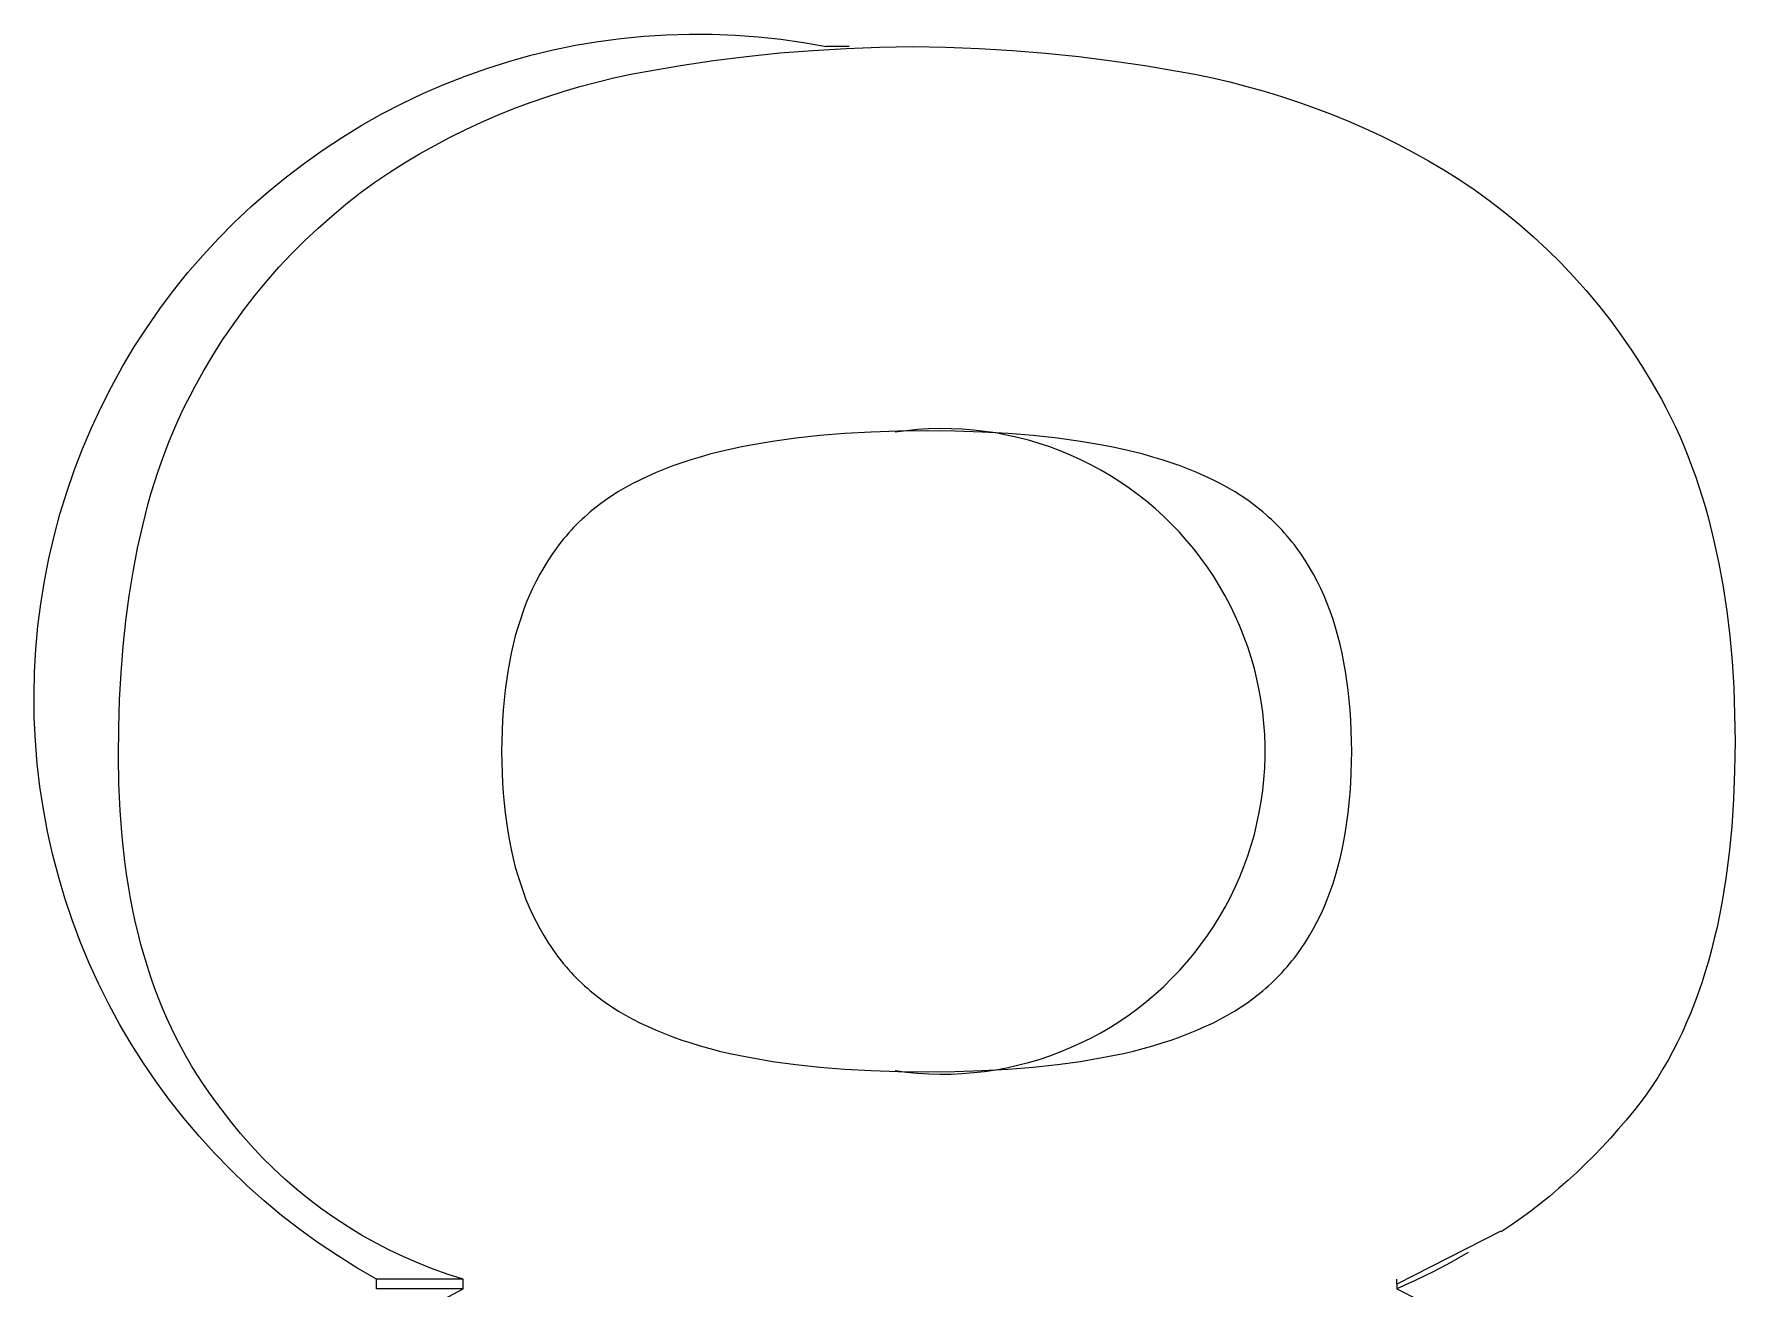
# Model space of a CAD drawing. Header units: millimetres. Extents: x -1421 to 3505, y -683 to 2759.
# Drawn here: x 2045.708 to 2046.888, y 2342.929 to 2343.799 of the extents above; entities that cross this region are included whole.
import ezdxf

# ---------------------------------------------------------------- set-up
doc = ezdxf.new("R2010")
doc.units = ezdxf.units.MM
doc.header["$MEASUREMENT"] = 0
doc.layers.add('Utwórz2D linie widoczne', color=7, linetype='Continuous', true_color=0x000000)

msp = doc.modelspace()

# ---------------------------------------------------------------- linework, layer by layer
at = {"layer": 'Utwórz2D linie widoczne'}
for p, q in [((2046.068, 2343.7881), (2046.0836, 2343.7913)), ((2046.0836, 2343.7913), (2046.0993, 2343.7939)), ((2046.0993, 2343.7939), (2046.115, 2343.7961)), ((2046.115, 2343.7961), (2046.1309, 2343.7976)), ((2046.1309, 2343.7976), (2046.1467, 2343.7986)), ((2046.1467, 2343.7986), (2046.1626, 2343.7991)), ((2046.1626, 2343.7991), (2046.1785, 2343.799)), ((2046.1785, 2343.799), (2046.1944, 2343.7984)), ((2046.1944, 2343.7984), (2046.2103, 2343.7972)), ((2046.2103, 2343.7972), (2046.2261, 2343.7955)), ((2046.2261, 2343.7955), (2046.2418, 2343.7933)), ((2046.2418, 2343.7933), (2046.2575, 2343.7905)), ((2046.2735, 2343.7905), (2046.2575, 2343.7905)), ((2046.2714, 2343.7892), (2046.2945, 2343.7901)), ((2046.2945, 2343.7901), (2046.3176, 2343.7905)), ((2046.3176, 2343.7905), (2046.3407, 2343.79)), ((2046.3407, 2343.79), (2046.3637, 2343.7891)), ((2046.0221, 2343.7753), (2046.0372, 2343.7801)), ((2046.0372, 2343.7801), (2046.0526, 2343.7844)), ((2046.0526, 2343.7844), (2046.068, 2343.7881)), ((2046.1565, 2343.7773), (2046.1793, 2343.7807)), ((2046.1793, 2343.7807), (2046.2023, 2343.7836)), ((2046.2023, 2343.7836), (2046.2253, 2343.786)), ((2046.2253, 2343.786), (2046.2483, 2343.7878)), ((2046.2483, 2343.7878), (2046.2714, 2343.7892)), ((2046.3637, 2343.7891), (2046.3868, 2343.7877)), ((2046.3868, 2343.7877), (2046.4098, 2343.7859)), ((2046.4098, 2343.7859), (2046.4328, 2343.7835)), ((2046.4328, 2343.7835), (2046.4557, 2343.7806)), ((2046.4557, 2343.7806), (2046.4786, 2343.7772)), ((2045.9923, 2343.7642), (2046.0071, 2343.77)), ((2046.0071, 2343.77), (2046.0221, 2343.7753)), ((2046.0867, 2343.7627), (2046.0984, 2343.7658)), ((2046.0984, 2343.7658), (2046.1101, 2343.7687)), ((2046.1101, 2343.7687), (2046.1219, 2343.7712)), ((2046.1219, 2343.7712), (2046.1337, 2343.7734)), ((2046.1337, 2343.7734), (2046.1565, 2343.7773)), ((2046.4786, 2343.7772), (2046.5013, 2343.7734)), ((2046.5013, 2343.7734), (2046.5134, 2343.7712)), ((2046.5134, 2343.7712), (2046.5256, 2343.7687)), ((2046.5256, 2343.7687), (2046.5376, 2343.7659)), ((2046.5376, 2343.7659), (2046.5496, 2343.7628)), ((2045.9633, 2343.751), (2045.9777, 2343.7578)), ((2045.9777, 2343.7578), (2045.9923, 2343.7642)), ((2046.0521, 2343.7516), (2046.0636, 2343.7556)), ((2046.0636, 2343.7556), (2046.0751, 2343.7593)), ((2046.0751, 2343.7593), (2046.0867, 2343.7627)), ((2046.5496, 2343.7628), (2046.5616, 2343.7595)), ((2046.5616, 2343.7595), (2046.5735, 2343.7559)), ((2046.5735, 2343.7559), (2046.5853, 2343.7519)), ((2045.9354, 2343.7359), (2045.9492, 2343.7437)), ((2045.9492, 2343.7437), (2045.9633, 2343.751)), ((2046.0184, 2343.738), (2046.0295, 2343.7428)), ((2046.0295, 2343.7428), (2046.0408, 2343.7474)), ((2046.0408, 2343.7474), (2046.0521, 2343.7516)), ((2046.5853, 2343.7519), (2046.597, 2343.7478)), ((2046.597, 2343.7478), (2046.6086, 2343.7433)), ((2046.6086, 2343.7433), (2046.6201, 2343.7386)), ((2045.9218, 2343.7276), (2045.9354, 2343.7359)), ((2045.9966, 2343.7275), (2046.0074, 2343.7329)), ((2046.0074, 2343.7329), (2046.0184, 2343.738)), ((2046.6201, 2343.7386), (2046.6315, 2343.7336)), ((2046.6315, 2343.7336), (2046.6427, 2343.7284)), ((2045.8955, 2343.7096), (2045.9085, 2343.7188)), ((2045.9085, 2343.7188), (2045.9218, 2343.7276)), ((2045.9754, 2343.716), (2045.9859, 2343.7219)), ((2045.9859, 2343.7219), (2045.9966, 2343.7275)), ((2046.6427, 2343.7284), (2046.6538, 2343.7229)), ((2046.6538, 2343.7229), (2046.6648, 2343.7171)), ((2045.8829, 2343.7), (2045.8955, 2343.7096)), ((2045.9548, 2343.7034), (2045.965, 2343.7098)), ((2045.965, 2343.7098), (2045.9754, 2343.716)), ((2046.6648, 2343.7171), (2046.6756, 2343.7111)), ((2046.6756, 2343.7111), (2046.6863, 2343.7049)), ((2045.8706, 2343.6899), (2045.8829, 2343.7)), ((2045.9342, 2343.6889), (2045.9444, 2343.6963)), ((2045.9444, 2343.6963), (2045.9548, 2343.7034)), ((2046.6863, 2343.7049), (2046.6972, 2343.698)), ((2046.6972, 2343.698), (2046.7079, 2343.6908)), ((2045.8586, 2343.6794), (2045.8706, 2343.6899)), ((2045.9242, 2343.681), (2045.9342, 2343.6889)), ((2046.7079, 2343.6908), (2046.7184, 2343.6832)), ((2046.7184, 2343.6832), (2046.7286, 2343.6753)), ((2045.847, 2343.6686), (2045.8586, 2343.6794)), ((2045.9049, 2343.6645), (2045.9144, 2343.6729)), ((2045.9144, 2343.6729), (2045.9242, 2343.681)), ((2046.7286, 2343.6753), (2046.7387, 2343.667)), ((2045.8358, 2343.6573), (2045.847, 2343.6686)), ((2045.8956, 2343.6557), (2045.9049, 2343.6645)), ((2046.7387, 2343.667), (2046.7485, 2343.6584)), ((2045.825, 2343.6456), (2045.8358, 2343.6573)), ((2045.8865, 2343.6467), (2045.8956, 2343.6557)), ((2046.7485, 2343.6584), (2046.758, 2343.6496)), ((2046.758, 2343.6496), (2046.7673, 2343.6404)), ((2045.8146, 2343.6336), (2045.825, 2343.6456)), ((2045.8693, 2343.6277), (2045.8778, 2343.6373)), ((2045.8778, 2343.6373), (2045.8865, 2343.6467)), ((2046.7673, 2343.6404), (2046.7763, 2343.6309)), ((2045.8047, 2343.6212), (2045.8146, 2343.6336)), ((2045.8612, 2343.6179), (2045.8693, 2343.6277)), ((2046.7763, 2343.6309), (2046.785, 2343.6212)), ((2045.7951, 2343.6084), (2045.8047, 2343.6212)), ((2045.8534, 2343.6078), (2045.8612, 2343.6179)), ((2046.785, 2343.6212), (2046.7933, 2343.6112)), ((2045.786, 2343.5954), (2045.7951, 2343.6084)), ((2045.8459, 2343.5975), (2045.8534, 2343.6078)), ((2046.7933, 2343.6112), (2046.8014, 2343.601)), ((2046.8014, 2343.601), (2046.8091, 2343.5905)), ((2045.7774, 2343.5821), (2045.786, 2343.5954)), ((2045.8387, 2343.5869), (2045.8459, 2343.5975)), ((2046.8091, 2343.5905), (2046.8165, 2343.5799)), ((2045.7692, 2343.5684), (2045.7774, 2343.5821)), ((2045.8319, 2343.5762), (2045.8387, 2343.5869)), ((2046.8165, 2343.5799), (2046.8235, 2343.5691)), ((2045.7615, 2343.5545), (2045.7692, 2343.5684)), ((2045.8194, 2343.5543), (2045.8255, 2343.5653)), ((2045.8255, 2343.5653), (2045.8319, 2343.5762)), ((2046.8235, 2343.5691), (2046.8301, 2343.558)), ((2045.7543, 2343.5403), (2045.7615, 2343.5545)), ((2045.8161, 2343.5482), (2045.8194, 2343.5543)), ((2046.8301, 2343.558), (2046.8372, 2343.5459)), ((2045.8099, 2343.5358), (2045.813, 2343.5421)), ((2045.813, 2343.5421), (2045.8161, 2343.5482)), ((2046.8372, 2343.5459), (2046.8405, 2343.5396)), ((2045.7476, 2343.5259), (2045.7543, 2343.5403)), ((2045.807, 2343.5293), (2045.8099, 2343.5358)), ((2046.8405, 2343.5396), (2046.8438, 2343.5332)), ((2046.8438, 2343.5332), (2046.8469, 2343.5267)), ((2045.7414, 2343.5113), (2045.7476, 2343.5259)), ((2045.8014, 2343.5161), (2045.8041, 2343.5228)), ((2045.8041, 2343.5228), (2045.807, 2343.5293)), ((2046.2364, 2343.5188), (2046.2204, 2343.5166)), ((2046.2532, 2343.5206), (2046.2364, 2343.5188)), ((2046.2706, 2343.522), (2046.2532, 2343.5206)), ((2046.2887, 2343.523), (2046.2706, 2343.522)), ((2046.3076, 2343.5236), (2046.2887, 2343.523)), ((2046.3132, 2343.524), (2046.3055, 2343.523)), ((2046.3272, 2343.5238), (2046.3076, 2343.5236)), ((2046.321, 2343.5247), (2046.3132, 2343.524)), ((2046.3287, 2343.5252), (2046.321, 2343.5247)), ((2046.3468, 2343.5236), (2046.3272, 2343.5238)), ((2046.3365, 2343.5254), (2046.3287, 2343.5252)), ((2046.3443, 2343.5253), (2046.3365, 2343.5254)), ((2046.352, 2343.525), (2046.3443, 2343.5253)), ((2046.3657, 2343.523), (2046.3468, 2343.5236)), ((2046.3598, 2343.5244), (2046.352, 2343.525)), ((2046.3675, 2343.5235), (2046.3598, 2343.5244)), ((2046.3838, 2343.522), (2046.3657, 2343.523)), ((2046.3752, 2343.5224), (2046.3675, 2343.5235)), ((2046.3828, 2343.5209), (2046.3752, 2343.5224)), ((2046.3904, 2343.5193), (2046.3828, 2343.5209)), ((2046.4012, 2343.5206), (2046.3838, 2343.522)), ((2046.3979, 2343.5173), (2046.3904, 2343.5193)), ((2046.418, 2343.5188), (2046.4012, 2343.5206)), ((2046.434, 2343.5166), (2046.418, 2343.5188)), ((2046.8469, 2343.5267), (2046.8499, 2343.5201)), ((2046.8499, 2343.5201), (2046.8528, 2343.5134)), ((2045.7357, 2343.4964), (2045.7414, 2343.5113)), ((2045.7962, 2343.5024), (2045.7987, 2343.5093)), ((2045.7987, 2343.5093), (2045.8014, 2343.5161)), ((2046.1768, 2343.5076), (2046.1701, 2343.5057)), ((2046.1836, 2343.5093), (2046.1768, 2343.5076)), ((2046.1906, 2343.511), (2046.1836, 2343.5093)), ((2046.1978, 2343.5125), (2046.1906, 2343.511)), ((2046.2052, 2343.514), (2046.1978, 2343.5125)), ((2046.2204, 2343.5166), (2046.2052, 2343.514)), ((2046.4054, 2343.5151), (2046.3979, 2343.5173)), ((2046.4127, 2343.5127), (2046.4054, 2343.5151)), ((2046.42, 2343.51), (2046.4127, 2343.5127)), ((2046.4272, 2343.507), (2046.42, 2343.51)), ((2046.4343, 2343.5038), (2046.4272, 2343.507)), ((2046.4492, 2343.514), (2046.434, 2343.5166)), ((2046.4566, 2343.5125), (2046.4492, 2343.514)), ((2046.4638, 2343.511), (2046.4566, 2343.5125)), ((2046.4708, 2343.5093), (2046.4638, 2343.511)), ((2046.4776, 2343.5076), (2046.4708, 2343.5093)), ((2046.4843, 2343.5057), (2046.4776, 2343.5076)), ((2046.8528, 2343.5134), (2046.8556, 2343.5065)), ((2046.8556, 2343.5065), (2046.8582, 2343.4996)), ((2045.7305, 2343.4814), (2045.7357, 2343.4964)), ((2045.7914, 2343.4881), (2045.7938, 2343.4953)), ((2045.7938, 2343.4953), (2045.7962, 2343.5024)), ((2046.1395, 2343.495), (2046.134, 2343.4925)), ((2046.1453, 2343.4973), (2046.1395, 2343.495)), ((2046.1512, 2343.4996), (2046.1453, 2343.4973)), ((2046.1573, 2343.5017), (2046.1512, 2343.4996)), ((2046.1636, 2343.5038), (2046.1573, 2343.5017)), ((2046.1701, 2343.5057), (2046.1636, 2343.5038)), ((2046.4412, 2343.5003), (2046.4343, 2343.5038)), ((2046.4481, 2343.4967), (2046.4412, 2343.5003)), ((2046.4548, 2343.4927), (2046.4481, 2343.4967)), ((2046.4908, 2343.5038), (2046.4843, 2343.5057)), ((2046.497, 2343.5017), (2046.4908, 2343.5038)), ((2046.5032, 2343.4996), (2046.497, 2343.5017)), ((2046.5091, 2343.4973), (2046.5032, 2343.4996)), ((2046.5148, 2343.495), (2046.5091, 2343.4973)), ((2046.5204, 2343.4925), (2046.5148, 2343.495)), ((2046.8582, 2343.4996), (2046.8608, 2343.4925)), ((2045.7892, 2343.4808), (2045.7914, 2343.4881)), ((2046.1183, 2343.4846), (2046.1135, 2343.4817)), ((2046.1234, 2343.4873), (2046.1183, 2343.4846)), ((2046.1286, 2343.49), (2046.1234, 2343.4873)), ((2046.134, 2343.4925), (2046.1286, 2343.49)), ((2046.4613, 2343.4886), (2046.4548, 2343.4927)), ((2046.4678, 2343.4842), (2046.4613, 2343.4886)), ((2046.474, 2343.4796), (2046.4678, 2343.4842)), ((2046.5258, 2343.49), (2046.5204, 2343.4925)), ((2046.531, 2343.4873), (2046.5258, 2343.49)), ((2046.5361, 2343.4846), (2046.531, 2343.4873)), ((2046.5409, 2343.4817), (2046.5361, 2343.4846)), ((2046.8608, 2343.4925), (2046.8632, 2343.4853)), ((2046.8632, 2343.4853), (2046.8656, 2343.478)), ((2045.7258, 2343.4662), (2045.7305, 2343.4814)), ((2045.7832, 2343.4582), (2045.7871, 2343.4734)), ((2045.7871, 2343.4734), (2045.7892, 2343.4808)), ((2046.0979, 2343.471), (2046.0958, 2343.4693)), ((2046.1, 2343.4726), (2046.0979, 2343.471)), ((2046.1043, 2343.4757), (2046.1, 2343.4726)), ((2046.1088, 2343.4788), (2046.1043, 2343.4757)), ((2046.1135, 2343.4817), (2046.1088, 2343.4788)), ((2046.4801, 2343.4748), (2046.474, 2343.4796)), ((2046.486, 2343.4698), (2046.4801, 2343.4748)), ((2046.5456, 2343.4788), (2046.5409, 2343.4817)), ((2046.5501, 2343.4757), (2046.5456, 2343.4788)), ((2046.5544, 2343.4726), (2046.5501, 2343.4757)), ((2046.5565, 2343.471), (2046.5544, 2343.4726)), ((2046.5586, 2343.4693), (2046.5565, 2343.471)), ((2046.8656, 2343.478), (2046.8678, 2343.4706)), ((2046.8678, 2343.4706), (2046.8699, 2343.4631)), ((2045.7217, 2343.4508), (2045.7258, 2343.4662)), ((2046.086, 2343.4605), (2046.0841, 2343.4587)), ((2046.0879, 2343.4624), (2046.086, 2343.4605)), ((2046.0898, 2343.4641), (2046.0879, 2343.4624)), ((2046.0918, 2343.4659), (2046.0898, 2343.4641)), ((2046.0938, 2343.4676), (2046.0918, 2343.4659)), ((2046.0958, 2343.4693), (2046.0938, 2343.4676)), ((2046.4918, 2343.4645), (2046.486, 2343.4698)), ((2046.4973, 2343.4591), (2046.4918, 2343.4645)), ((2046.5027, 2343.4535), (2046.4973, 2343.4591)), ((2046.5606, 2343.4676), (2046.5586, 2343.4693)), ((2046.5626, 2343.4659), (2046.5606, 2343.4676)), ((2046.5646, 2343.4641), (2046.5626, 2343.4659)), ((2046.5665, 2343.4624), (2046.5646, 2343.4641)), ((2046.5684, 2343.4605), (2046.5665, 2343.4624)), ((2046.5703, 2343.4587), (2046.5684, 2343.4605)), ((2046.8699, 2343.4631), (2046.8737, 2343.4477)), ((2045.7181, 2343.4354), (2045.7217, 2343.4508)), ((2045.7796, 2343.4424), (2045.7832, 2343.4582)), ((2046.0753, 2343.4489), (2046.0736, 2343.4468)), ((2046.077, 2343.4509), (2046.0753, 2343.4489)), ((2046.0787, 2343.4529), (2046.077, 2343.4509)), ((2046.0805, 2343.4549), (2046.0787, 2343.4529)), ((2046.0823, 2343.4568), (2046.0805, 2343.4549)), ((2046.0841, 2343.4587), (2046.0823, 2343.4568)), ((2046.5079, 2343.4477), (2046.5027, 2343.4535)), ((2046.5129, 2343.4417), (2046.5079, 2343.4477)), ((2046.5721, 2343.4568), (2046.5703, 2343.4587)), ((2046.5739, 2343.4549), (2046.5721, 2343.4568)), ((2046.5757, 2343.4529), (2046.5739, 2343.4549)), ((2046.5775, 2343.4509), (2046.5757, 2343.4529)), ((2046.5792, 2343.4489), (2046.5775, 2343.4509)), ((2046.5808, 2343.4468), (2046.5792, 2343.4489)), ((2046.8737, 2343.4477), (2046.8771, 2343.4319)), ((2045.715, 2343.4197), (2045.7181, 2343.4354)), ((2045.7765, 2343.4261), (2045.7796, 2343.4424)), ((2046.0673, 2343.4383), (2046.0643, 2343.4338)), ((2046.0704, 2343.4426), (2046.0673, 2343.4383)), ((2046.072, 2343.4447), (2046.0704, 2343.4426)), ((2046.0736, 2343.4468), (2046.072, 2343.4447)), ((2046.5176, 2343.4356), (2046.5129, 2343.4417)), ((2046.5222, 2343.4293), (2046.5176, 2343.4356)), ((2046.5825, 2343.4447), (2046.5808, 2343.4468)), ((2046.5841, 2343.4426), (2046.5825, 2343.4447)), ((2046.5872, 2343.4383), (2046.5841, 2343.4426)), ((2046.5902, 2343.4338), (2046.5872, 2343.4383)), ((2045.7738, 2343.4094), (2045.7765, 2343.4261)), ((2046.0588, 2343.4244), (2046.0562, 2343.4195)), ((2046.0615, 2343.4292), (2046.0588, 2343.4244)), ((2046.0643, 2343.4338), (2046.0615, 2343.4292)), ((2046.5265, 2343.4228), (2046.5222, 2343.4293)), ((2046.593, 2343.4292), (2046.5902, 2343.4338)), ((2046.5957, 2343.4244), (2046.593, 2343.4292)), ((2046.5983, 2343.4195), (2046.5957, 2343.4244)), ((2046.8771, 2343.4319), (2046.8801, 2343.4156)), ((2045.7125, 2343.404), (2045.715, 2343.4197)), ((2046.0537, 2343.4145), (2046.0514, 2343.4094)), ((2046.0562, 2343.4195), (2046.0537, 2343.4145)), ((2046.5306, 2343.4162), (2046.5265, 2343.4228)), ((2046.5344, 2343.4095), (2046.5306, 2343.4162)), ((2046.6008, 2343.4145), (2046.5983, 2343.4195)), ((2046.6031, 2343.4094), (2046.6008, 2343.4145)), ((2046.8801, 2343.4156), (2046.8826, 2343.3988)), ((2045.7105, 2343.3883), (2045.7125, 2343.404)), ((2045.7715, 2343.3921), (2045.7738, 2343.4094)), ((2046.0492, 2343.4041), (2046.0472, 2343.3987)), ((2046.0514, 2343.4094), (2046.0492, 2343.4041)), ((2046.5381, 2343.4026), (2046.5344, 2343.4095)), ((2046.5415, 2343.3956), (2046.5381, 2343.4026)), ((2046.6053, 2343.4041), (2046.6031, 2343.4094)), ((2046.6074, 2343.3987), (2046.6053, 2343.4041)), ((2045.709, 2343.3724), (2045.7105, 2343.3883)), ((2045.7697, 2343.3743), (2045.7715, 2343.3921)), ((2046.0453, 2343.3931), (2046.0435, 2343.3874)), ((2046.0472, 2343.3987), (2046.0453, 2343.3931)), ((2046.5446, 2343.3885), (2046.5415, 2343.3956)), ((2046.5475, 2343.3813), (2046.5446, 2343.3885)), ((2046.6093, 2343.3931), (2046.6074, 2343.3987)), ((2046.6111, 2343.3874), (2046.6093, 2343.3931)), ((2046.8826, 2343.3988), (2046.8846, 2343.3816)), ((2046.0418, 2343.3816), (2046.0403, 2343.3756)), ((2046.0435, 2343.3874), (2046.0418, 2343.3816)), ((2046.5501, 2343.374), (2046.5475, 2343.3813)), ((2046.6127, 2343.3816), (2046.6111, 2343.3874)), ((2046.6143, 2343.3756), (2046.6127, 2343.3816)), ((2046.8846, 2343.3816), (2046.8862, 2343.364)), ((2045.7081, 2343.3566), (2045.709, 2343.3724)), ((2045.7682, 2343.356), (2045.7697, 2343.3743)), ((2046.0389, 2343.3696), (2046.0377, 2343.3633)), ((2046.0403, 2343.3756), (2046.0389, 2343.3696)), ((2046.5525, 2343.3666), (2046.5501, 2343.374)), ((2046.5547, 2343.3591), (2046.5525, 2343.3666)), ((2046.6157, 2343.3696), (2046.6143, 2343.3756)), ((2046.6169, 2343.3633), (2046.6157, 2343.3696)), ((2045.7078, 2343.3407), (2045.7081, 2343.3566)), ((2045.7672, 2343.3372), (2045.7682, 2343.356)), ((2046.0366, 2343.357), (2046.0356, 2343.3505)), ((2046.0377, 2343.3633), (2046.0366, 2343.357)), ((2046.5565, 2343.3516), (2046.5547, 2343.3591)), ((2046.618, 2343.357), (2046.6169, 2343.3633)), ((2046.619, 2343.3505), (2046.618, 2343.357)), ((2046.8862, 2343.364), (2046.8874, 2343.3459)), ((2046.0347, 2343.3439), (2046.034, 2343.3371)), ((2046.0356, 2343.3505), (2046.0347, 2343.3439)), ((2046.5581, 2343.344), (2046.5565, 2343.3516)), ((2046.5595, 2343.3364), (2046.5581, 2343.344)), ((2046.6199, 2343.3439), (2046.619, 2343.3505)), ((2046.6206, 2343.3371), (2046.6199, 2343.3439)), ((2046.8874, 2343.3459), (2046.888, 2343.3273)), ((2045.708, 2343.3248), (2045.7078, 2343.3407)), ((2045.7666, 2343.3179), (2045.7672, 2343.3372)), ((2046.0334, 2343.3302), (2046.0329, 2343.3232)), ((2046.034, 2343.3371), (2046.0334, 2343.3302)), ((2046.5605, 2343.3287), (2046.5595, 2343.3364)), ((2046.6212, 2343.3302), (2046.6206, 2343.3371)), ((2046.6217, 2343.3232), (2046.6212, 2343.3302)), ((2045.7087, 2343.3089), (2045.708, 2343.3248)), ((2045.7664, 2343.2981), (2045.7666, 2343.3179)), ((2046.0329, 2343.3232), (2046.0326, 2343.3161)), ((2046.5614, 2343.3209), (2046.5605, 2343.3287)), ((2046.5619, 2343.3132), (2046.5614, 2343.3209)), ((2046.622, 2343.3161), (2046.6217, 2343.3232)), ((2046.888, 2343.3273), (2046.8883, 2343.3083)), ((2045.71, 2343.293), (2045.7087, 2343.3089)), ((2046.0324, 2343.3088), (2046.0323, 2343.3014)), ((2046.0326, 2343.3161), (2046.0324, 2343.3088)), ((2046.5622, 2343.3054), (2046.5619, 2343.3132)), ((2046.5622, 2343.2977), (2046.5622, 2343.3054)), ((2046.6222, 2343.3088), (2046.622, 2343.3161)), ((2046.6223, 2343.3014), (2046.6222, 2343.3088)), ((2046.8883, 2343.3083), (2046.888, 2343.2881)), ((2045.7666, 2343.2791), (2045.7664, 2343.2981)), ((2046.0323, 2343.3014), (2046.0324, 2343.294)), ((2046.0324, 2343.294), (2046.0326, 2343.2867)), ((2046.5619, 2343.2899), (2046.5622, 2343.2977)), ((2046.622, 2343.2867), (2046.6222, 2343.294)), ((2046.6222, 2343.294), (2046.6223, 2343.3014)), ((2045.7119, 2343.2772), (2045.71, 2343.293)), ((2046.0326, 2343.2867), (2046.0329, 2343.2796)), ((2046.5605, 2343.2744), (2046.5614, 2343.2821)), ((2046.5614, 2343.2821), (2046.5619, 2343.2899)), ((2046.6217, 2343.2796), (2046.622, 2343.2867)), ((2046.888, 2343.2881), (2046.8872, 2343.2685)), ((2045.7143, 2343.2615), (2045.7119, 2343.2772)), ((2045.7675, 2343.2606), (2045.7666, 2343.2791)), ((2046.0329, 2343.2796), (2046.0334, 2343.2726)), ((2046.0334, 2343.2726), (2046.034, 2343.2657)), ((2046.5595, 2343.2667), (2046.5605, 2343.2744)), ((2046.6206, 2343.2657), (2046.6212, 2343.2726)), ((2046.6212, 2343.2726), (2046.6217, 2343.2796)), ((2045.7172, 2343.2459), (2045.7143, 2343.2615)), ((2045.7689, 2343.2426), (2045.7675, 2343.2606)), ((2046.034, 2343.2657), (2046.0347, 2343.259)), ((2046.0347, 2343.259), (2046.0356, 2343.2524)), ((2046.5565, 2343.2515), (2046.5581, 2343.2591)), ((2046.5581, 2343.2591), (2046.5595, 2343.2667)), ((2046.619, 2343.2524), (2046.6199, 2343.259)), ((2046.6199, 2343.259), (2046.6206, 2343.2657)), ((2046.8872, 2343.2685), (2046.886, 2343.2495)), ((2046.0356, 2343.2524), (2046.0366, 2343.2459)), ((2046.5547, 2343.2439), (2046.5565, 2343.2515)), ((2046.618, 2343.2459), (2046.619, 2343.2524)), ((2046.886, 2343.2495), (2046.8842, 2343.2312)), ((2045.7207, 2343.2304), (2045.7172, 2343.2459)), ((2045.7708, 2343.2251), (2045.7689, 2343.2426)), ((2046.0366, 2343.2459), (2046.0377, 2343.2396)), ((2046.0377, 2343.2396), (2046.0389, 2343.2334)), ((2046.5501, 2343.2291), (2046.5525, 2343.2365)), ((2046.5525, 2343.2365), (2046.5547, 2343.2439)), ((2046.6157, 2343.2334), (2046.6169, 2343.2396)), ((2046.6169, 2343.2396), (2046.618, 2343.2459)), ((2045.7247, 2343.215), (2045.7207, 2343.2304)), ((2045.772, 2343.2165), (2045.7708, 2343.2251)), ((2046.0389, 2343.2334), (2046.0403, 2343.2273)), ((2046.0403, 2343.2273), (2046.0418, 2343.2213)), ((2046.5475, 2343.2218), (2046.5501, 2343.2291)), ((2046.6127, 2343.2213), (2046.6143, 2343.2273)), ((2046.6143, 2343.2273), (2046.6157, 2343.2334)), ((2046.8842, 2343.2312), (2046.8819, 2343.2134)), ((2045.7292, 2343.1997), (2045.7247, 2343.215)), ((2045.7733, 2343.208), (2045.772, 2343.2165)), ((2046.0418, 2343.2213), (2046.0435, 2343.2155)), ((2046.0435, 2343.2155), (2046.0453, 2343.2099)), ((2046.5415, 2343.2074), (2046.5446, 2343.2145)), ((2046.5446, 2343.2145), (2046.5475, 2343.2218)), ((2046.6093, 2343.2099), (2046.6111, 2343.2155)), ((2046.6111, 2343.2155), (2046.6127, 2343.2213)), ((2046.8819, 2343.2134), (2046.8791, 2343.1963)), ((2045.7343, 2343.1846), (2045.7292, 2343.1997)), ((2045.7748, 2343.1997), (2045.7733, 2343.208)), ((2045.7764, 2343.1915), (2045.7748, 2343.1997)), ((2046.0453, 2343.2099), (2046.0472, 2343.2043)), ((2046.0472, 2343.2043), (2046.0492, 2343.1989)), ((2046.5344, 2343.1936), (2046.5381, 2343.2005)), ((2046.5381, 2343.2005), (2046.5415, 2343.2074)), ((2046.6053, 2343.1989), (2046.6074, 2343.2043)), ((2046.6074, 2343.2043), (2046.6093, 2343.2099)), ((2045.7781, 2343.1835), (2045.7764, 2343.1915)), ((2046.0492, 2343.1989), (2046.0514, 2343.1936)), ((2046.0514, 2343.1936), (2046.0537, 2343.1885)), ((2046.0537, 2343.1885), (2046.0562, 2343.1835)), ((2046.5306, 2343.1868), (2046.5344, 2343.1936)), ((2046.5983, 2343.1835), (2046.6008, 2343.1885)), ((2046.6008, 2343.1885), (2046.6031, 2343.1936)), ((2046.6031, 2343.1936), (2046.6053, 2343.1989)), ((2046.8775, 2343.1879), (2046.8758, 2343.1797)), ((2046.8791, 2343.1963), (2046.8775, 2343.1879)), ((2045.7398, 2343.1697), (2045.7343, 2343.1846)), ((2045.78, 2343.1755), (2045.7781, 2343.1835)), ((2045.782, 2343.1677), (2045.78, 2343.1755)), ((2046.0562, 2343.1835), (2046.0588, 2343.1786)), ((2046.0588, 2343.1786), (2046.0615, 2343.1739)), ((2046.5222, 2343.1738), (2046.5265, 2343.1802)), ((2046.5265, 2343.1802), (2046.5306, 2343.1868)), ((2046.593, 2343.1739), (2046.5957, 2343.1786)), ((2046.5957, 2343.1786), (2046.5983, 2343.1835)), ((2046.8758, 2343.1797), (2046.8739, 2343.1717)), ((2045.7459, 2343.1551), (2045.7398, 2343.1697)), ((2045.7842, 2343.16), (2045.782, 2343.1677)), ((2046.0615, 2343.1739), (2046.0643, 2343.1693)), ((2046.0643, 2343.1693), (2046.0673, 2343.1648)), ((2046.0673, 2343.1648), (2046.0704, 2343.1605)), ((2046.5129, 2343.1613), (2046.5176, 2343.1675)), ((2046.5176, 2343.1675), (2046.5222, 2343.1738)), ((2046.5841, 2343.1605), (2046.5872, 2343.1648)), ((2046.5872, 2343.1648), (2046.5902, 2343.1693)), ((2046.5902, 2343.1693), (2046.593, 2343.1739)), ((2046.8719, 2343.1638), (2046.8698, 2343.1561)), ((2046.8739, 2343.1717), (2046.8719, 2343.1638)), ((2045.7525, 2343.1406), (2045.7459, 2343.1551)), ((2045.7865, 2343.1524), (2045.7842, 2343.16)), ((2045.7889, 2343.145), (2045.7865, 2343.1524)), ((2046.0704, 2343.1605), (2046.072, 2343.1583)), ((2046.072, 2343.1583), (2046.0736, 2343.1563)), ((2046.0736, 2343.1563), (2046.0753, 2343.1542)), ((2046.0753, 2343.1542), (2046.077, 2343.1522)), ((2046.077, 2343.1522), (2046.0787, 2343.1502)), ((2046.5027, 2343.1496), (2046.5079, 2343.1554)), ((2046.5079, 2343.1554), (2046.5129, 2343.1613)), ((2046.5757, 2343.1502), (2046.5775, 2343.1522)), ((2046.5775, 2343.1522), (2046.5792, 2343.1542)), ((2046.5792, 2343.1542), (2046.5808, 2343.1563)), ((2046.5808, 2343.1563), (2046.5825, 2343.1583)), ((2046.5825, 2343.1583), (2046.5841, 2343.1605)), ((2046.8698, 2343.1561), (2046.8676, 2343.1486)), ((2045.7596, 2343.1263), (2045.7525, 2343.1406)), ((2045.7915, 2343.1376), (2045.7889, 2343.145)), ((2046.0787, 2343.1502), (2046.0805, 2343.1482)), ((2046.0805, 2343.1482), (2046.0823, 2343.1463)), ((2046.0823, 2343.1463), (2046.0841, 2343.1444)), ((2046.0841, 2343.1444), (2046.086, 2343.1426)), ((2046.086, 2343.1426), (2046.0879, 2343.1408)), ((2046.0879, 2343.1408), (2046.0898, 2343.139)), ((2046.4918, 2343.1385), (2046.4973, 2343.144)), ((2046.4973, 2343.144), (2046.5027, 2343.1496)), ((2046.5646, 2343.139), (2046.5665, 2343.1408)), ((2046.5665, 2343.1408), (2046.5684, 2343.1426)), ((2046.5684, 2343.1426), (2046.5703, 2343.1444)), ((2046.5703, 2343.1444), (2046.5721, 2343.1463)), ((2046.5721, 2343.1463), (2046.5739, 2343.1482)), ((2046.5739, 2343.1482), (2046.5757, 2343.1502)), ((2046.8652, 2343.1411), (2046.8628, 2343.1339)), ((2046.8676, 2343.1486), (2046.8652, 2343.1411)), ((2045.7942, 2343.1304), (2045.7915, 2343.1376)), ((2045.797, 2343.1234), (2045.7942, 2343.1304)), ((2046.0898, 2343.139), (2046.0918, 2343.1372)), ((2046.0918, 2343.1372), (2046.0938, 2343.1355)), ((2046.0938, 2343.1355), (2046.0958, 2343.1338)), ((2046.0958, 2343.1338), (2046.0979, 2343.1322)), ((2046.0979, 2343.1322), (2046.1, 2343.1305)), ((2046.1, 2343.1305), (2046.1021, 2343.1289)), ((2046.1021, 2343.1289), (2046.1043, 2343.1274)), ((2046.474, 2343.1235), (2046.4801, 2343.1283)), ((2046.4801, 2343.1283), (2046.486, 2343.1333)), ((2046.486, 2343.1333), (2046.4918, 2343.1385)), ((2046.5501, 2343.1274), (2046.5523, 2343.1289)), ((2046.5523, 2343.1289), (2046.5565, 2343.1322)), ((2046.5565, 2343.1322), (2046.5586, 2343.1338)), ((2046.5586, 2343.1338), (2046.5606, 2343.1355)), ((2046.5606, 2343.1355), (2046.5626, 2343.1372)), ((2046.5626, 2343.1372), (2046.5646, 2343.139)), ((2046.8628, 2343.1339), (2046.8601, 2343.1268)), ((2045.7672, 2343.1124), (2045.7596, 2343.1263)), ((2045.8, 2343.1164), (2045.797, 2343.1234)), ((2045.8032, 2343.1096), (2045.8, 2343.1164)), ((2046.1043, 2343.1274), (2046.1088, 2343.1243)), ((2046.1088, 2343.1243), (2046.1135, 2343.1214)), ((2046.1135, 2343.1214), (2046.1183, 2343.1185)), ((2046.1183, 2343.1185), (2046.1234, 2343.1158)), ((2046.4613, 2343.1145), (2046.4678, 2343.1189)), ((2046.4678, 2343.1189), (2046.474, 2343.1235)), ((2046.531, 2343.1158), (2046.5361, 2343.1185)), ((2046.5361, 2343.1185), (2046.5409, 2343.1214)), ((2046.5409, 2343.1214), (2046.5456, 2343.1243)), ((2046.5456, 2343.1243), (2046.5501, 2343.1274)), ((2046.8574, 2343.1198), (2046.8545, 2343.113)), ((2046.8601, 2343.1268), (2046.8574, 2343.1198)), ((2045.7752, 2343.0986), (2045.7672, 2343.1124)), ((2045.8064, 2343.1029), (2045.8032, 2343.1096)), ((2046.1234, 2343.1158), (2046.1286, 2343.1131)), ((2046.1286, 2343.1131), (2046.134, 2343.1106)), ((2046.134, 2343.1106), (2046.1395, 2343.1081)), ((2046.1395, 2343.1081), (2046.1453, 2343.1058)), ((2046.1453, 2343.1058), (2046.1512, 2343.1035)), ((2046.4412, 2343.1027), (2046.4481, 2343.1064)), ((2046.4481, 2343.1064), (2046.4548, 2343.1103)), ((2046.4548, 2343.1103), (2046.4613, 2343.1145)), ((2046.5032, 2343.1035), (2046.5091, 2343.1058)), ((2046.5091, 2343.1058), (2046.5148, 2343.1081)), ((2046.5148, 2343.1081), (2046.5204, 2343.1106)), ((2046.5204, 2343.1106), (2046.5258, 2343.1131)), ((2046.5258, 2343.1131), (2046.531, 2343.1158)), ((2046.8516, 2343.1064), (2046.8484, 2343.0999)), ((2046.8545, 2343.113), (2046.8516, 2343.1064)), ((2045.7837, 2343.0852), (2045.7752, 2343.0986)), ((2045.8098, 2343.0963), (2045.8064, 2343.1029)), ((2045.8134, 2343.0898), (2045.8098, 2343.0963)), ((2046.1512, 2343.1035), (2046.1573, 2343.1013)), ((2046.1573, 2343.1013), (2046.1636, 2343.0993)), ((2046.1636, 2343.0993), (2046.1701, 2343.0973)), ((2046.1701, 2343.0973), (2046.1768, 2343.0955)), ((2046.1768, 2343.0955), (2046.1836, 2343.0937)), ((2046.1836, 2343.0937), (2046.1906, 2343.0921)), ((2046.4127, 2343.0904), (2046.42, 2343.0931)), ((2046.42, 2343.0931), (2046.4272, 2343.0961)), ((2046.4272, 2343.0961), (2046.4343, 2343.0993)), ((2046.4343, 2343.0993), (2046.4412, 2343.1027)), ((2046.4638, 2343.0921), (2046.4708, 2343.0937)), ((2046.4708, 2343.0937), (2046.4776, 2343.0955)), ((2046.4776, 2343.0955), (2046.4843, 2343.0973)), ((2046.4843, 2343.0973), (2046.4908, 2343.0993)), ((2046.4908, 2343.0993), (2046.497, 2343.1013)), ((2046.497, 2343.1013), (2046.5032, 2343.1035)), ((2046.8452, 2343.0935), (2046.8418, 2343.0873)), ((2046.8484, 2343.0999), (2046.8452, 2343.0935)), ((2045.7927, 2343.0721), (2045.7837, 2343.0852)), ((2045.8171, 2343.0835), (2045.8134, 2343.0898)), ((2045.8209, 2343.0773), (2045.8171, 2343.0835)), ((2046.1906, 2343.0921), (2046.1978, 2343.0905)), ((2046.1978, 2343.0905), (2046.2052, 2343.0891)), ((2046.2052, 2343.0891), (2046.2204, 2343.0865)), ((2046.2204, 2343.0865), (2046.2364, 2343.0843)), ((2046.2364, 2343.0843), (2046.2532, 2343.0825)), ((2046.2532, 2343.0825), (2046.2706, 2343.0811)), ((2046.2706, 2343.0811), (2046.2887, 2343.0801)), ((2046.3657, 2343.0801), (2046.3838, 2343.0811)), ((2046.3752, 2343.0807), (2046.3828, 2343.0821)), ((2046.3828, 2343.0821), (2046.3904, 2343.0838)), ((2046.3838, 2343.0811), (2046.4012, 2343.0825)), ((2046.3904, 2343.0838), (2046.3979, 2343.0857)), ((2046.3979, 2343.0857), (2046.4054, 2343.0879)), ((2046.4012, 2343.0825), (2046.418, 2343.0843)), ((2046.4054, 2343.0879), (2046.4127, 2343.0904)), ((2046.418, 2343.0843), (2046.434, 2343.0865)), ((2046.434, 2343.0865), (2046.4492, 2343.0891)), ((2046.4492, 2343.0891), (2046.4566, 2343.0905)), ((2046.4566, 2343.0905), (2046.4638, 2343.0921)), ((2046.8383, 2343.0813), (2046.8347, 2343.0754)), ((2046.8418, 2343.0873), (2046.8383, 2343.0813)), ((2045.8021, 2343.0593), (2045.7927, 2343.0721)), ((2045.8249, 2343.0712), (2045.8209, 2343.0773)), ((2045.829, 2343.0652), (2045.8249, 2343.0712)), ((2046.2887, 2343.0801), (2046.3076, 2343.0795)), ((2046.3055, 2343.0801), (2046.3132, 2343.0791)), ((2046.3076, 2343.0795), (2046.3272, 2343.0793)), ((2046.3132, 2343.0791), (2046.321, 2343.0783)), ((2046.321, 2343.0783), (2046.3287, 2343.0779)), ((2046.3272, 2343.0793), (2046.3468, 2343.0795)), ((2046.3287, 2343.0779), (2046.3365, 2343.0777)), ((2046.3365, 2343.0777), (2046.3443, 2343.0777)), ((2046.3443, 2343.0777), (2046.352, 2343.0781)), ((2046.3468, 2343.0795), (2046.3657, 2343.0801)), ((2046.352, 2343.0781), (2046.3598, 2343.0787)), ((2046.3598, 2343.0787), (2046.3675, 2343.0796)), ((2046.3675, 2343.0796), (2046.3752, 2343.0807)), ((2046.831, 2343.0697), (2046.8271, 2343.0641)), ((2046.8347, 2343.0754), (2046.831, 2343.0697)), ((2045.812, 2343.0468), (2045.8021, 2343.0593)), ((2045.8332, 2343.0594), (2045.829, 2343.0652)), ((2045.8376, 2343.0537), (2045.8332, 2343.0594)), ((2046.8231, 2343.0587), (2046.818, 2343.0522)), ((2046.8271, 2343.0641), (2046.8231, 2343.0587)), ((2045.8223, 2343.0347), (2045.812, 2343.0468)), ((2045.8443, 2343.0449), (2045.8376, 2343.0537)), ((2046.8127, 2343.0457), (2046.8073, 2343.0394)), ((2046.818, 2343.0522), (2046.8127, 2343.0457)), ((2045.833, 2343.0229), (2045.8223, 2343.0347)), ((2045.8512, 2343.0364), (2045.8443, 2343.0449)), ((2045.8585, 2343.0282), (2045.8512, 2343.0364)), ((2046.8073, 2343.0394), (2046.8018, 2343.0332)), ((2045.8441, 2343.0115), (2045.833, 2343.0229)), ((2045.866, 2343.0201), (2045.8585, 2343.0282)), ((2046.7961, 2343.0271), (2046.7903, 2343.0211)), ((2046.8018, 2343.0332), (2046.7961, 2343.0271)), ((2045.8555, 2343.0005), (2045.8441, 2343.0115)), ((2045.8738, 2343.0124), (2045.866, 2343.0201)), ((2045.8819, 2343.0049), (2045.8738, 2343.0124)), ((2046.7844, 2343.0152), (2046.7784, 2343.0094)), ((2046.7903, 2343.0211), (2046.7844, 2343.0152)), ((2045.8674, 2342.9899), (2045.8555, 2343.0005)), ((2045.8902, 2342.9977), (2045.8819, 2343.0049)), ((2046.7722, 2343.0038), (2046.7659, 2342.9983)), ((2046.7784, 2343.0094), (2046.7722, 2343.0038)), ((2045.8796, 2342.9797), (2045.8674, 2342.9899)), ((2045.8987, 2342.9907), (2045.8902, 2342.9977)), ((2045.9075, 2342.9841), (2045.8987, 2342.9907)), ((2046.7531, 2342.9877), (2046.7465, 2342.9826)), ((2046.7596, 2342.9929), (2046.7531, 2342.9877)), ((2046.7659, 2342.9983), (2046.7596, 2342.9929)), ((2045.8922, 2342.97), (2045.8796, 2342.9797)), ((2045.9165, 2342.9778), (2045.9075, 2342.9841)), ((2045.9257, 2342.9718), (2045.9165, 2342.9778)), ((2046.7398, 2342.9777), (2046.733, 2342.9729)), ((2046.7465, 2342.9826), (2046.7398, 2342.9777)), ((2045.9051, 2342.9607), (2045.8922, 2342.97)), ((2045.9351, 2342.966), (2045.9257, 2342.9718)), ((2045.9447, 2342.9607), (2045.9351, 2342.966)), ((2046.7258, 2342.9688), (2046.6536, 2342.9321)), ((2046.733, 2342.9729), (2046.7261, 2342.9683)), ((2045.9183, 2342.9518), (2045.9051, 2342.9607)), ((2045.9318, 2342.9434), (2045.9183, 2342.9518)), ((2045.9545, 2342.9556), (2045.9447, 2342.9607)), ((2045.9645, 2342.9509), (2045.9545, 2342.9556)), ((2046.7032, 2342.9539), (2046.691, 2342.9471)), ((2045.9455, 2342.9355), (2045.9318, 2342.9434)), ((2045.9746, 2342.9465), (2045.9645, 2342.9509)), ((2045.9848, 2342.9425), (2045.9746, 2342.9465)), ((2045.9952, 2342.9388), (2045.9848, 2342.9425)), ((2046.6787, 2342.9406), (2046.6662, 2342.9345)), ((2046.691, 2342.9471), (2046.6787, 2342.9406)), ((2045.8861, 2342.8654), (2046.0057, 2342.9287)), ((2046.0057, 2342.9355), (2045.9455, 2342.9355)), ((2045.9455, 2342.9287), (2045.9455, 2342.9355)), ((2046.0057, 2342.9287), (2045.9455, 2342.9287)), ((2046.0057, 2342.9355), (2045.9952, 2342.9388)), ((2046.0057, 2342.9287), (2046.0057, 2342.9355)), ((2046.6536, 2342.9321), (2046.6536, 2342.9355)), ((2046.6662, 2342.9345), (2046.6536, 2342.9287)), ((2046.6536, 2342.9321), (2046.6536, 2342.9287)), ((2046.6536, 2342.9287), (2046.6692, 2342.921))]:
    msp.add_line(p, q, dxfattribs=at)

doc.saveas('drawing.dxf')
